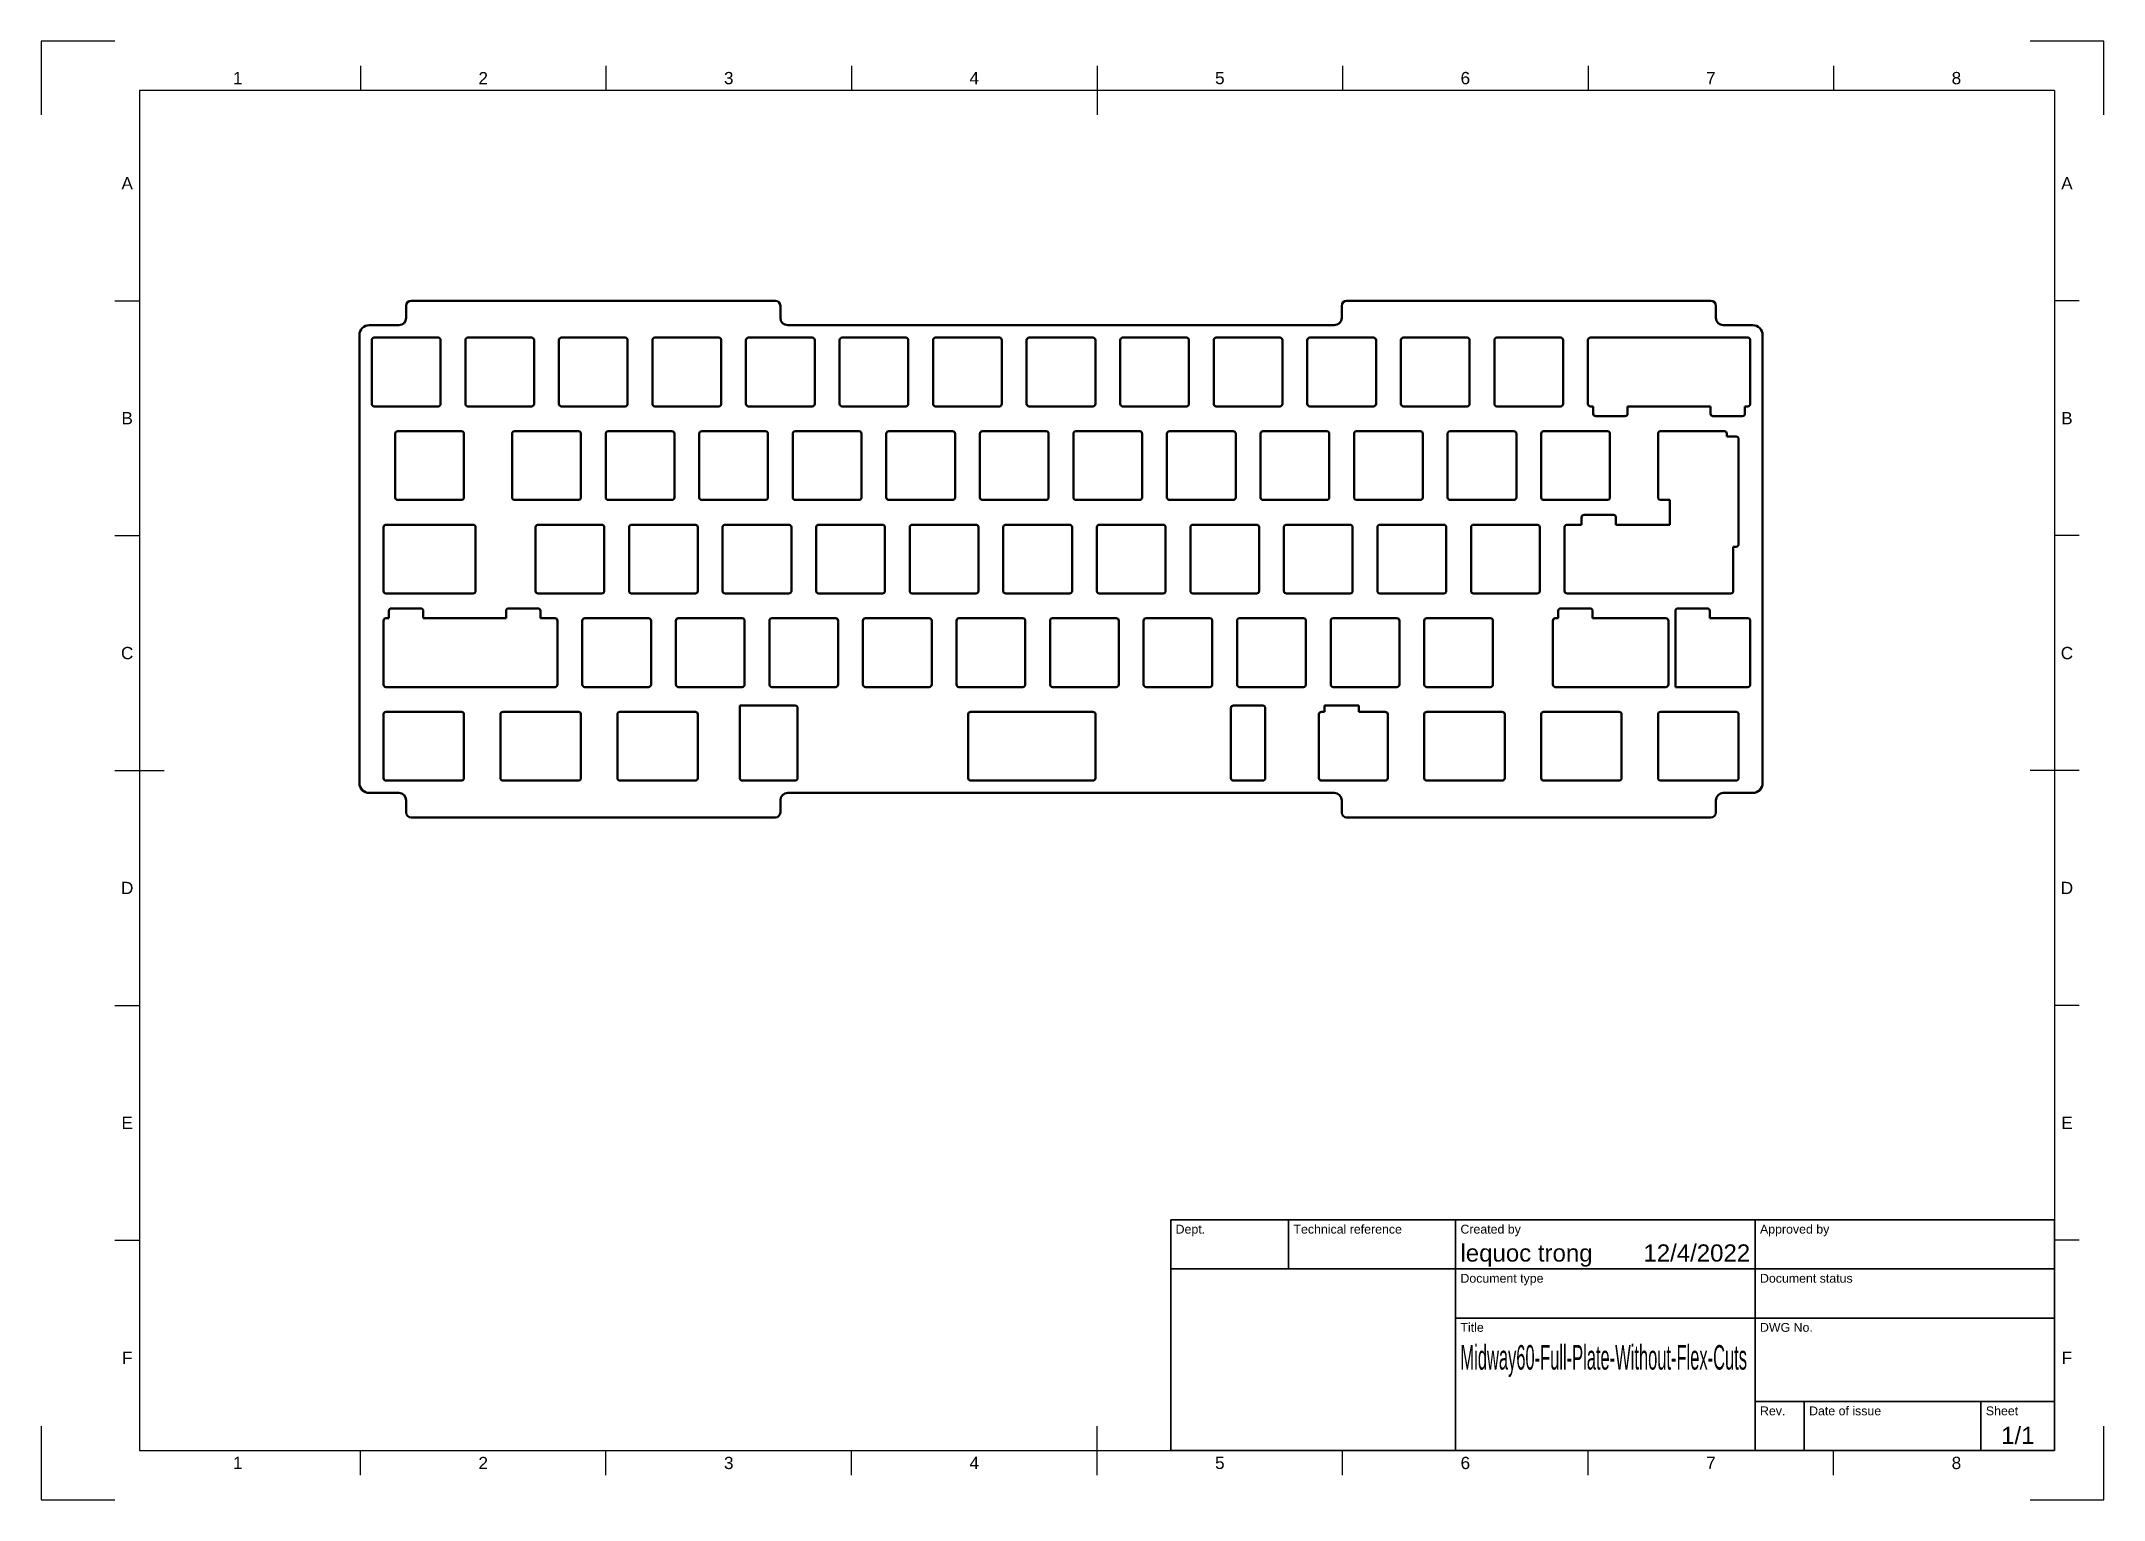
# Model space of a CAD drawing. Header units: millimetres. Extents: x 0 to 420, y 0 to 297.
import ezdxf
from ezdxf.enums import TextEntityAlignment as Align

# ---------------------------------------------------------------- set-up
doc = ezdxf.new("R2010")
doc.units = ezdxf.units.MM
doc.header["$LTSCALE"] = 0.75
for name, color, linetype, lineweight in [('BORDER', 7, 'Continuous', 25), ('TITLEBLOCK', 7, 'Continuous', 35), ('Visible', 7, 'Continuous', 50)]:
    doc.layers.add(name, color=color, linetype=linetype, lineweight=lineweight)
doc.styles.add('FusionTitle', font='arial.ttf')

# ---------------------------------------------------------------- blocks, each defined once
blk = doc.blocks.new('ISO_A3_SHEET')
at = {"layer": 'BORDER'}
for p, q in [((65, 292), (65, 287)), ((115, 292), (115, 287)), ((165, 292), (165, 287)), ((215, 292), (215, 282)), ((265, 292), (265, 287)), ((315, 292), (315, 287)), ((365, 292), (365, 287)), ((410, 287), (20, 287)), ((20, 287), (20, 10)), ((410, 287), (410, 10)), ((15, 244.16666), (20, 244.16666)), ((415, 244.16666), (410, 244.16666)), ((15, 196.33333), (20, 196.33333)), ((415, 196.33333), (410, 196.33333)), ((15, 148.5), (25, 148.5)), ((415, 148.5), (405, 148.5)), ((15, 100.66667), (20, 100.66667)), ((415, 100.66667), (410, 100.66667)), ((15, 52.83334), (20, 52.83334)), ((415, 52.83334), (410, 52.83334)), ((215, 5), (215, 15)), ((20, 10), (410, 10)), ((65, 5), (65, 10)), ((115, 5), (115, 10)), ((165, 5), (165, 10)), ((265, 5), (265, 10)), ((315, 5), (315, 10)), ((365, 5), (365, 10))]:
    blk.add_line(p, q, dxfattribs=at)
at = {"layer": 'Defpoints'}
for p, q in [((15, 297), (0, 297)), ((0, 297), (0, 282)), ((420, 297), (405, 297)), ((420, 282), (420, 297)), ((0, 15), (0, 0)), ((420, 0), (420, 15)), ((0, 0), (15, 0)), ((405, 0), (420, 0))]:
    blk.add_line(p, q, dxfattribs=at)
at = {"layer": 'BORDER', "style": 'FusionTitle'}
for s, p in [('1', (40, 289.5)), ('2', (90, 289.5)), ('3', (140, 289.5)), ('4', (190, 289.5)), ('5', (240, 289.5)), ('6', (290, 289.5)), ('7', (340, 289.5)), ('8', (390, 289.5)), ('A', (17.5, 268.08333)), ('A', (412.5, 268.08333)), ('B', (17.5, 220.25)), ('B', (412.5, 220.25)), ('C', (17.5, 172.41667)), ('C', (412.5, 172.41667)), ('D', (17.5, 124.58334)), ('D', (412.5, 124.58334)), ('E', (17.5, 76.75001)), ('E', (412.5, 76.75001)), ('F', (17.5, 28.91668)), ('F', (412.5, 28.91668)), ('1', (40, 7.5)), ('2', (90, 7.5)), ('3', (140, 7.5)), ('4', (190, 7.5)), ('5', (240, 7.5)), ('6', (290, 7.5)), ('7', (340, 7.5)), ('8', (390, 7.5))]:
    blk.add_text(s, height=2.5, dxfattribs=at).set_placement(p, align=Align.MIDDLE)
blk = doc.blocks.new('ISO_TITLEBLOCK')
at = {"layer": 'TITLEBLOCK'}
for p, q in [((0, 47), (-180, 47)), ((-180, 47), (-180, 0)), ((-156, 37), (-156, 47)), ((-122, 0), (-122, 47)), ((-61, 0), (-61, 47)), ((0, 0), (0, 47)), ((-180, 37), (0, 37)), ((-122, 27), (0, 27)), ((-61, 10), (0, 10)), ((-51, 0), (-51, 10)), ((-15, 0), (-15, 10)), ((-180, 0), (0, 0))]:
    blk.add_line(p, q, dxfattribs=at)
at = {"layer": 'TITLEBLOCK', "style": 'FusionTitle'}
for s, p in [('Dept.', (-179, 46)), ('Technical reference', (-155, 46)), ('Created by', (-121, 46)), ('Approved by', (-60, 46)), ('Document type', (-121, 36)), ('Document status', (-60, 36)), ('Title', (-121, 26)), ('DWG No.', (-60, 26)), ('Rev.', (-60, 9)), ('Date of issue', (-50, 9)), ('Sheet', (-14, 9))]:
    blk.add_text(s, height=1.8, dxfattribs=at).set_placement(p, align=Align.TOP_LEFT)
for tag, height, p in [('DEPT', 3.5, (-179, 42)), ('TECHNICAL_REFERENCE', 3.5, (-155, 42)), ('CREATED_BY', 3.5, (-121, 42)), ('APPROVED_BY', 3.5, (-60, 42)), ('DOCUMENT_TYPE', 3.5, (-121, 32)), ('DOCUMENT_STATUS', 3.5, (-60, 32)), ('TITLE_1', 5, (-121, 21.5)), ('TITLE_2', 5, (-121, 14)), ('TITLE_3', 5, (-121, 6.5)), ('DATE_OF_ISSUE', 3.5, (-50, 5))]:
    blk.add_attdef(tag, text='', height=height, dxfattribs=at).set_placement(p, align=Align.TOP_LEFT)
for tag, p in [('CREATED_DATE', (-62, 42)), ('APPROVED_DATE', (-0.99, 42))]:
    blk.add_attdef(tag, text='', height=3.5, dxfattribs=at).set_placement(p, align=Align.TOP_RIGHT)
for tag, height, p in [('DRAWING_NUMBER', 5, (-30.5, 19.75)), ('REV', 3.5, (-56, 4.85)), ('SHEET', 3.5, (-7.5, 4.85))]:
    blk.add_attdef(tag, text='', height=height, dxfattribs=at).set_placement(p, align=Align.TOP_CENTER)

msp = doc.modelspace()

# ---------------------------------------------------------------- linework, layer by layer
at = {"layer": 'Visible'}
for p, q in [((149.512344, 244.149149), (75.312344, 244.149149)), ((340.012344, 244.149149), (265.812344, 244.149149)), ((74.312344, 243.149149), (74.312344, 240.674149)), ((150.512344, 240.674149), (150.512344, 243.149149)), ((264.812344, 243.149149), (264.812344, 240.674149)), ((341.012344, 240.674149), (341.012344, 243.149149)), ((64.787344, 237.174149), (64.787344, 145.924149)), ((66.787344, 239.174149), (72.812344, 239.174149)), ((67.312344, 236.149149), (67.312344, 223.149149)), ((67.812344, 236.649149), (80.812344, 236.649149)), ((81.312344, 236.149149), (81.312344, 223.149149)), ((86.362344, 236.149149), (86.362344, 223.149149)), ((86.862344, 236.649149), (99.862344, 236.649149)), ((100.362344, 236.149149), (100.362344, 223.149149)), ((105.412344, 236.149149), (105.412344, 223.149149)), ((105.912344, 236.649149), (118.912344, 236.649149)), ((119.412344, 236.149149), (119.412344, 223.149149)), ((124.462344, 236.149149), (124.462344, 223.149149)), ((124.962344, 236.649149), (137.962344, 236.649149)), ((138.462344, 236.149149), (138.462344, 223.149149)), ((143.512344, 236.149149), (143.512344, 223.149149)), ((144.012344, 236.649149), (157.012344, 236.649149)), ((152.012344, 239.174149), (263.312344, 239.174149)), ((157.512344, 236.149149), (157.512344, 223.149149)), ((162.562344, 236.149149), (162.562344, 223.149149)), ((163.062344, 236.649149), (176.062344, 236.649149)), ((176.562344, 236.149149), (176.562344, 223.149149)), ((181.612344, 236.149149), (181.612344, 223.149149)), ((182.112344, 236.649149), (195.112344, 236.649149)), ((195.612344, 236.149149), (195.612344, 223.149149)), ((200.662344, 236.149149), (200.662344, 223.149149)), ((201.162344, 236.649149), (214.162344, 236.649149)), ((214.662344, 236.149149), (214.662344, 223.149149)), ((219.712344, 236.149149), (219.712344, 223.149149)), ((220.212344, 236.649149), (233.212344, 236.649149)), ((233.712344, 236.149149), (233.712344, 223.149149)), ((238.762344, 236.149149), (238.762344, 223.149149)), ((239.262344, 236.649149), (252.262344, 236.649149)), ((252.762344, 236.149149), (252.762344, 223.149149)), ((257.812344, 236.149149), (257.812344, 223.149149)), ((258.312344, 236.649149), (271.312344, 236.649149)), ((271.812344, 236.149149), (271.812344, 223.149149)), ((276.862344, 236.149149), (276.862344, 223.149149)), ((277.362344, 236.649149), (290.362344, 236.649149)), ((290.862344, 236.149149), (290.862344, 223.149149)), ((295.912344, 236.149149), (295.912344, 223.149149)), ((296.412344, 236.649149), (309.412344, 236.649149)), ((309.912344, 236.149149), (309.912344, 223.149149)), ((314.962344, 236.149149), (314.962344, 223.149149)), ((315.462344, 236.649149), (347.512344, 236.649149)), ((342.512344, 239.174149), (348.537344, 239.174149)), ((348.012344, 236.149149), (348.012344, 223.149149)), ((350.537344, 237.174149), (350.537344, 145.924149)), ((67.812344, 222.649149), (80.812344, 222.649149)), ((86.862344, 222.649149), (99.862344, 222.649149)), ((105.912344, 222.649149), (118.912344, 222.649149)), ((124.962344, 222.649149), (137.962344, 222.649149)), ((144.012344, 222.649149), (157.012344, 222.649149)), ((163.062344, 222.649149), (176.062344, 222.649149)), ((182.112344, 222.649149), (195.112344, 222.649149)), ((201.162344, 222.649149), (214.162344, 222.649149)), ((220.212344, 222.649149), (233.212344, 222.649149)), ((239.262344, 222.649149), (252.262344, 222.649149)), ((258.312344, 222.649149), (271.312344, 222.649149)), ((277.362344, 222.649149), (290.362344, 222.649149)), ((296.412344, 222.649149), (309.412344, 222.649149)), ((315.462344, 222.649149), (316.049344, 222.649149)), ((316.049344, 222.649149), (316.049344, 221.149149)), ((323.049344, 222.649149), (339.925344, 222.649149)), ((323.049344, 222.649149), (323.049344, 221.149149)), ((339.925344, 222.649149), (339.925344, 221.149149)), ((346.925344, 222.649149), (347.512344, 222.649149)), ((346.925344, 222.649149), (346.925344, 221.149149)), ((316.549344, 220.649149), (322.549344, 220.649149)), ((340.425344, 220.649149), (346.425344, 220.649149)), ((72.074844, 217.099149), (72.074844, 204.099149)), ((72.574844, 217.599149), (85.574844, 217.599149)), ((86.074844, 217.099149), (86.074844, 204.099149)), ((95.887344, 217.099149), (95.887344, 204.099149)), ((96.387344, 217.599149), (109.387344, 217.599149)), ((109.887344, 217.099149), (109.887344, 204.099149)), ((114.937344, 217.099149), (114.937344, 204.099149)), ((115.437344, 217.599149), (128.437344, 217.599149)), ((128.937344, 217.099149), (128.937344, 204.099149)), ((133.987344, 217.099149), (133.987344, 204.099149)), ((134.487344, 217.599149), (147.487344, 217.599149)), ((147.987344, 217.099149), (147.987344, 204.099149)), ((153.037344, 217.099149), (153.037344, 204.099149)), ((153.537344, 217.599149), (166.537344, 217.599149)), ((167.037344, 217.099149), (167.037344, 204.099149)), ((172.087344, 217.099149), (172.087344, 204.099149)), ((172.587344, 217.599149), (185.587344, 217.599149)), ((186.087344, 217.099149), (186.087344, 204.099149)), ((191.137344, 217.099149), (191.137344, 204.099149)), ((191.637344, 217.599149), (204.637344, 217.599149)), ((205.137344, 217.099149), (205.137344, 204.099149)), ((210.187344, 217.099149), (210.187344, 204.099149)), ((210.687344, 217.599149), (223.687344, 217.599149)), ((224.187344, 217.099149), (224.187344, 204.099149)), ((229.237344, 217.099149), (229.237344, 204.099149)), ((229.737344, 217.599149), (242.737344, 217.599149)), ((243.237344, 217.099149), (243.237344, 204.099149)), ((248.287344, 217.099149), (248.287344, 204.099149)), ((248.787344, 217.599149), (261.787344, 217.599149)), ((262.287344, 217.099149), (262.287344, 204.099149)), ((267.337344, 217.099149), (267.337344, 204.099149)), ((267.837344, 217.599149), (280.837344, 217.599149)), ((281.337344, 217.099149), (281.337344, 204.099149)), ((286.387344, 217.099149), (286.387344, 204.099149)), ((286.887344, 217.599149), (299.887344, 217.599149)), ((300.387344, 217.099149), (300.387344, 204.099149)), ((305.437344, 217.099149), (305.437344, 204.099149)), ((305.937344, 217.599149), (318.937344, 217.599149)), ((319.437344, 217.099149), (319.437344, 204.099149)), ((329.249844, 217.099149), (329.249844, 204.099149)), ((329.749844, 217.599149), (342.749844, 217.599149)), ((343.249844, 217.099149), (343.249844, 216.512149)), ((343.249844, 216.512149), (345.131094, 216.512149)), ((345.631094, 216.012149), (345.631094, 194.574149)), ((72.574844, 203.599149), (85.574844, 203.599149)), ((96.387344, 203.599149), (109.387344, 203.599149)), ((115.437344, 203.599149), (128.437344, 203.599149)), ((134.487344, 203.599149), (147.487344, 203.599149)), ((153.537344, 203.599149), (166.537344, 203.599149)), ((172.587344, 203.599149), (185.587344, 203.599149)), ((191.637344, 203.599149), (204.637344, 203.599149)), ((210.687344, 203.599149), (223.687344, 203.599149)), ((229.737344, 203.599149), (242.737344, 203.599149)), ((248.787344, 203.599149), (261.787344, 203.599149)), ((267.837344, 203.599149), (280.837344, 203.599149)), ((286.887344, 203.599149), (299.887344, 203.599149)), ((305.937344, 203.599149), (318.937344, 203.599149)), ((329.749844, 203.599149), (331.631094, 203.599149)), ((331.631094, 198.549149), (331.631094, 203.599149)), ((69.693594, 198.049149), (69.693594, 185.049149)), ((70.193594, 198.549149), (87.956094, 198.549149)), ((88.456094, 198.049149), (88.456094, 185.049149)), ((100.649844, 198.049149), (100.649844, 185.049149)), ((101.149844, 198.549149), (114.149844, 198.549149)), ((114.649844, 198.049149), (114.649844, 185.049149)), ((119.699844, 198.049149), (119.699844, 185.049149)), ((120.199844, 198.549149), (133.199844, 198.549149)), ((133.699844, 198.049149), (133.699844, 185.049149)), ((138.749844, 198.049149), (138.749844, 185.049149)), ((139.249844, 198.549149), (152.249844, 198.549149)), ((152.749844, 198.049149), (152.749844, 185.049149)), ((157.799844, 198.049149), (157.799844, 185.049149)), ((158.299844, 198.549149), (171.299844, 198.549149)), ((171.799844, 198.049149), (171.799844, 185.049149)), ((176.849844, 198.049149), (176.849844, 185.049149)), ((177.349844, 198.549149), (190.349844, 198.549149)), ((190.849844, 198.049149), (190.849844, 185.049149)), ((195.899844, 198.049149), (195.899844, 185.049149)), ((196.399844, 198.549149), (209.399844, 198.549149)), ((209.899844, 198.049149), (209.899844, 185.049149)), ((214.949844, 198.049149), (214.949844, 185.049149)), ((215.449844, 198.549149), (228.449844, 198.549149)), ((228.949844, 198.049149), (228.949844, 185.049149)), ((233.999844, 198.049149), (233.999844, 185.049149)), ((234.499844, 198.549149), (247.499844, 198.549149)), ((247.999844, 198.049149), (247.999844, 185.049149)), ((253.049844, 198.049149), (253.049844, 185.049149)), ((253.549844, 198.549149), (266.549844, 198.549149)), ((267.049844, 198.049149), (267.049844, 185.049149)), ((272.099844, 198.049149), (272.099844, 185.049149)), ((272.599844, 198.549149), (285.599844, 198.549149)), ((286.099844, 198.049149), (286.099844, 185.049149)), ((291.149844, 198.049149), (291.149844, 185.049149)), ((291.649844, 198.549149), (304.649844, 198.549149)), ((305.149844, 198.049149), (305.149844, 185.049149)), ((310.199844, 185.049149), (310.199844, 198.049149)), ((310.699844, 198.549149), (313.668094, 198.549149)), ((313.668094, 200.049149), (313.668094, 198.549149)), ((314.168094, 200.549149), (320.168094, 200.549149)), ((320.668094, 200.049149), (320.668094, 198.549149)), ((320.668094, 198.549149), (331.631094, 198.549149)), ((345.131094, 194.074149), (344.544094, 194.074149)), ((344.544094, 194.074149), (344.544094, 185.049149)), ((70.193594, 184.549149), (87.956094, 184.549149)), ((70.780594, 180.999149), (70.780594, 179.499149)), ((71.280594, 181.499149), (77.280594, 181.499149)), ((77.780594, 180.999149), (77.780594, 179.499149)), ((94.656594, 180.999149), (94.656594, 179.499149)), ((95.156594, 181.499149), (101.156594, 181.499149)), ((101.149844, 184.549149), (114.149844, 184.549149)), ((101.656594, 180.999149), (101.656594, 179.499149)), ((120.199844, 184.549149), (133.199844, 184.549149)), ((139.249844, 184.549149), (152.249844, 184.549149)), ((158.299844, 184.549149), (171.299844, 184.549149)), ((177.349844, 184.549149), (190.349844, 184.549149)), ((196.399844, 184.549149), (209.399844, 184.549149)), ((215.449844, 184.549149), (228.449844, 184.549149)), ((234.499844, 184.549149), (247.499844, 184.549149)), ((253.549844, 184.549149), (266.549844, 184.549149)), ((272.599844, 184.549149), (285.599844, 184.549149)), ((291.649844, 184.549149), (304.649844, 184.549149)), ((308.905594, 179.499149), (308.905594, 180.999149)), ((309.405594, 181.499149), (315.405594, 181.499149)), ((310.699844, 184.549149), (344.044094, 184.549149)), ((315.905594, 180.999149), (315.905594, 179.499149)), ((332.781594, 180.999149), (332.781594, 165.499149)), ((333.281594, 181.499149), (339.281594, 181.499149)), ((339.781594, 180.999149), (339.781594, 179.499149)), ((69.693594, 165.999149), (69.693594, 178.999149)), ((70.193594, 179.499149), (70.780594, 179.499149)), ((77.780594, 179.499149), (94.656594, 179.499149)), ((101.656594, 179.499149), (104.624844, 179.499149)), ((105.124844, 178.999149), (105.124844, 165.999149)), ((110.174844, 178.999149), (110.174844, 165.999149)), ((110.674844, 179.499149), (123.674844, 179.499149)), ((124.174844, 178.999149), (124.174844, 165.999149)), ((129.224844, 178.999149), (129.224844, 165.999149)), ((129.724844, 179.499149), (142.724844, 179.499149)), ((143.224844, 178.999149), (143.224844, 165.999149)), ((148.274844, 178.999149), (148.274844, 165.999149)), ((148.774844, 179.499149), (161.774844, 179.499149)), ((162.274844, 178.999149), (162.274844, 165.999149)), ((167.324844, 178.999149), (167.324844, 165.999149)), ((167.824844, 179.499149), (180.824844, 179.499149)), ((181.324844, 178.999149), (181.324844, 165.999149)), ((186.374844, 178.999149), (186.374844, 165.999149)), ((186.874844, 179.499149), (199.874844, 179.499149)), ((200.374844, 178.999149), (200.374844, 165.999149)), ((205.424844, 178.999149), (205.424844, 165.999149)), ((205.924844, 179.499149), (218.924844, 179.499149)), ((219.424844, 178.999149), (219.424844, 165.999149)), ((224.474844, 178.999149), (224.474844, 165.999149)), ((224.974844, 179.499149), (237.974844, 179.499149)), ((238.474844, 178.999149), (238.474844, 165.999149)), ((243.524844, 178.999149), (243.524844, 165.999149)), ((244.024844, 179.499149), (257.024844, 179.499149)), ((257.524844, 178.999149), (257.524844, 165.999149)), ((262.574844, 178.999149), (262.574844, 165.999149)), ((263.074844, 179.499149), (276.074844, 179.499149)), ((276.574844, 178.999149), (276.574844, 165.999149)), ((281.624844, 178.999149), (281.624844, 165.999149)), ((282.124844, 179.499149), (295.124844, 179.499149)), ((295.624844, 178.999149), (295.624844, 165.999149)), ((307.818594, 178.999149), (307.818594, 165.999149)), ((308.318594, 179.499149), (308.905594, 179.499149)), ((315.905594, 179.499149), (330.843594, 179.499149)), ((331.343594, 178.999149), (331.343594, 165.999149)), ((339.781594, 179.499149), (347.512344, 179.499149)), ((348.012344, 178.999149), (348.012344, 165.999149)), ((104.624844, 165.499149), (70.193594, 165.499149)), ((110.674844, 165.499149), (123.674844, 165.499149)), ((129.724844, 165.499149), (142.724844, 165.499149)), ((148.774844, 165.499149), (161.774844, 165.499149)), ((167.824844, 165.499149), (180.824844, 165.499149)), ((186.874844, 165.499149), (199.874844, 165.499149)), ((205.924844, 165.499149), (218.924844, 165.499149)), ((224.974844, 165.499149), (237.974844, 165.499149)), ((244.024844, 165.499149), (257.024844, 165.499149)), ((263.074844, 165.499149), (276.074844, 165.499149)), ((282.124844, 165.499149), (295.124844, 165.499149)), ((308.318594, 165.499149), (330.843594, 165.499149)), ((332.781594, 165.499149), (347.512344, 165.499149)), ((69.693594, 146.949149), (69.693594, 159.949149)), ((70.193594, 160.449149), (85.574844, 160.449149)), ((86.074844, 159.949149), (86.074844, 146.949149)), ((93.506094, 146.949149), (93.506094, 159.949149)), ((94.006094, 160.449149), (109.387344, 160.449149)), ((109.887344, 159.949149), (109.887344, 146.949149)), ((117.318594, 146.949149), (117.318594, 159.949149)), ((117.818594, 160.449149), (133.199844, 160.449149)), ((133.699844, 159.949149), (133.699844, 146.949149)), ((142.256094, 161.724149), (153.512344, 161.724149)), ((142.256094, 146.949149), (142.256094, 161.724149)), ((154.012344, 146.949149), (154.012344, 161.224149)), ((188.756094, 146.949149), (188.756094, 159.949149)), ((189.256094, 160.449149), (214.162344, 160.449149)), ((214.662344, 159.949149), (214.662344, 146.949149)), ((242.256094, 146.949149), (242.256094, 161.224149)), ((242.756094, 161.724149), (248.756094, 161.724149)), ((249.256094, 161.224149), (249.256094, 146.949149)), ((260.193594, 146.949149), (260.193594, 159.949149)), ((260.693594, 160.449149), (261.312344, 160.449149)), ((261.312344, 160.449149), (261.312344, 161.724149)), ((261.312344, 161.724149), (268.312344, 161.724149)), ((268.312344, 161.724149), (268.312344, 160.449149)), ((268.312344, 160.449149), (273.693594, 160.449149)), ((274.193594, 159.949149), (274.193594, 146.949149)), ((281.624844, 159.949149), (281.624844, 146.949149)), ((282.124844, 160.449149), (297.506094, 160.449149)), ((298.006094, 159.949149), (298.006094, 146.949149)), ((305.437344, 159.949149), (305.437344, 146.949149)), ((305.937344, 160.449149), (321.318594, 160.449149)), ((321.818594, 159.949149), (321.818594, 146.949149)), ((329.249844, 159.949149), (329.249844, 146.949149)), ((329.749844, 160.449149), (345.131094, 160.449149)), ((345.631094, 159.949149), (345.631094, 146.949149)), ((66.787344, 143.924149), (72.812344, 143.924149)), ((70.193594, 146.449149), (85.574844, 146.449149)), ((94.006094, 146.449149), (109.387344, 146.449149)), ((117.818594, 146.449149), (133.199844, 146.449149)), ((142.756094, 146.449149), (153.512344, 146.449149)), ((152.012344, 143.924149), (263.312344, 143.924149)), ((189.256094, 146.449149), (214.162344, 146.449149)), ((248.756094, 146.449149), (242.756094, 146.449149)), ((273.693594, 146.449149), (260.693594, 146.449149)), ((297.506094, 146.449149), (282.124844, 146.449149)), ((321.318594, 146.449149), (305.937344, 146.449149)), ((345.131094, 146.449149), (329.749844, 146.449149)), ((342.512344, 143.924149), (348.537344, 143.924149)), ((74.312344, 139.949149), (74.312344, 142.424149)), ((149.512344, 138.949149), (75.312344, 138.949149)), ((150.512344, 142.424149), (150.512344, 139.949149)), ((264.812344, 139.949149), (264.812344, 142.424149)), ((340.012344, 138.949149), (265.812344, 138.949149)), ((341.012344, 142.424149), (341.012344, 139.949149))]:
    msp.add_line(p, q, dxfattribs=at)
at = {"layer": 'Visible', "extrusion": (0, 0, -1)}
for centre, radius, start, end in [((-75.312344, 243.149149), 1, 0, 90), ((-149.512344, 243.149149), 1, 90, 180), ((-265.812344, 243.149149), 1, 0, 90), ((-340.012344, 243.149149), 1, 90, 180), ((-66.787344, 237.174149), 2, 0, 90), ((-348.537344, 237.174149), 2, 90, 180), ((-345.131094, 216.012149), 0.5, 90, 180), ((-310.699844, 198.049149), 0.5, 0, 90), ((-314.168094, 200.049149), 0.5, 0, 90), ((-320.168094, 200.049149), 0.5, 90, 180), ((-345.131094, 194.574149), 0.5, 180, 270), ((-310.699844, 185.049149), 0.5, 270, 0), ((-71.280594, 180.999149), 0.5, 0, 90), ((-77.280594, 180.999149), 0.5, 90, 180), ((-95.156594, 180.999149), 0.5, 0, 90), ((-101.156594, 180.999149), 0.5, 90, 180), ((-309.405594, 180.999149), 0.5, 0, 90), ((-315.405594, 180.999149), 0.5, 90, 180), ((-333.281594, 180.999149), 0.5, 0, 90), ((-339.281594, 180.999149), 0.5, 90, 180), ((-70.193594, 178.999149), 0.5, 0, 90), ((-104.624844, 178.999149), 0.5, 90, 180), ((-70.193594, 165.999149), 0.5, 270, 0), ((-104.624844, 165.999149), 0.5, 180, 270), ((-70.193594, 159.949149), 0.5, 0, 90), ((-94.006094, 159.949149), 0.5, 0, 90), ((-117.818594, 159.949149), 0.5, 0, 90), ((-189.256094, 159.949149), 0.5, 0, 90), ((-260.693594, 159.949149), 0.5, 0, 90), ((-273.693594, 159.949149), 0.5, 90, 180), ((-297.506094, 159.949149), 0.5, 90, 180), ((-321.318594, 159.949149), 0.5, 90, 180), ((-345.131094, 159.949149), 0.5, 90, 180), ((-66.787344, 145.924149), 2, 270, 0), ((-70.193594, 146.949149), 0.5, 270, 0), ((-94.006094, 146.949149), 0.5, 270, 0), ((-117.818594, 146.949149), 0.5, 270, 0), ((-142.756094, 146.949149), 0.5, 270, 0), ((-189.256094, 146.949149), 0.5, 270, 0), ((-242.756094, 146.949149), 0.5, 270, 0), ((-248.756094, 146.949149), 0.5, 180, 270), ((-260.693594, 146.949149), 0.5, 270, 0), ((-273.693594, 146.949149), 0.5, 180, 270), ((-297.506094, 146.949149), 0.5, 180, 270), ((-321.318594, 146.949149), 0.5, 180, 270), ((-345.131094, 146.949149), 0.5, 180, 270), ((-348.537344, 145.924149), 2, 180, 270), ((-75.312344, 139.949149), 1, 270, 0), ((-149.512344, 139.949149), 1, 180, 270), ((-265.812344, 139.949149), 1, 270, 0), ((-340.012344, 139.949149), 1, 180, 270)]:
    msp.add_arc(centre, radius, start, end, dxfattribs=at)
at = {"layer": 'Visible'}
for centre, radius, start, end in [((72.812344, 240.674149), 1.5, 270, 0), ((152.012344, 240.674149), 1.5, 180, 270), ((263.312344, 240.674149), 1.5, 270, 0), ((342.512344, 240.674149), 1.5, 180, 270), ((67.812344, 236.149149), 0.5, 90, 180), ((80.812344, 236.149149), 0.5, 0, 90), ((86.862344, 236.149149), 0.5, 90, 180), ((99.862344, 236.149149), 0.5, 0, 90), ((105.912344, 236.149149), 0.5, 90, 180), ((118.912344, 236.149149), 0.5, 0, 90), ((124.962344, 236.149149), 0.5, 90, 180), ((137.962344, 236.149149), 0.5, 0, 90), ((144.012344, 236.149149), 0.5, 90, 180), ((157.012344, 236.149149), 0.5, 0, 90), ((163.062344, 236.149149), 0.5, 90, 180), ((176.062344, 236.149149), 0.5, 0, 90), ((182.112344, 236.149149), 0.5, 90, 180), ((195.112344, 236.149149), 0.5, 0, 90), ((201.162344, 236.149149), 0.5, 90, 180), ((214.162344, 236.149149), 0.5, 0, 90), ((220.212344, 236.149149), 0.5, 90, 180), ((233.212344, 236.149149), 0.5, 0, 90), ((239.262344, 236.149149), 0.5, 90, 180), ((252.262344, 236.149149), 0.5, 0, 90), ((258.312344, 236.149149), 0.5, 90, 180), ((271.312344, 236.149149), 0.5, 0, 90), ((277.362344, 236.149149), 0.5, 90, 180), ((290.362344, 236.149149), 0.5, 0, 90), ((296.412344, 236.149149), 0.5, 90, 180), ((309.412344, 236.149149), 0.5, 0, 90), ((315.462344, 236.149149), 0.5, 90, 180), ((347.512344, 236.149149), 0.5, 0, 90), ((67.812344, 223.149149), 0.5, 180, 270), ((80.812344, 223.149149), 0.5, 270, 0), ((86.862344, 223.149149), 0.5, 180, 270), ((99.862344, 223.149149), 0.5, 270, 0), ((105.912344, 223.149149), 0.5, 180, 270), ((118.912344, 223.149149), 0.5, 270, 0), ((124.962344, 223.149149), 0.5, 180, 270), ((137.962344, 223.149149), 0.5, 270, 0), ((144.012344, 223.149149), 0.5, 180, 270), ((157.012344, 223.149149), 0.5, 270, 0), ((163.062344, 223.149149), 0.5, 180, 270), ((176.062344, 223.149149), 0.5, 270, 0), ((182.112344, 223.149149), 0.5, 180, 270), ((195.112344, 223.149149), 0.5, 270, 0), ((201.162344, 223.149149), 0.5, 180, 270), ((214.162344, 223.149149), 0.5, 270, 0), ((220.212344, 223.149149), 0.5, 180, 270), ((233.212344, 223.149149), 0.5, 270, 0), ((239.262344, 223.149149), 0.5, 180, 270), ((252.262344, 223.149149), 0.5, 270, 0), ((258.312344, 223.149149), 0.5, 180, 270), ((271.312344, 223.149149), 0.5, 270, 0), ((277.362344, 223.149149), 0.5, 180, 270), ((290.362344, 223.149149), 0.5, 270, 0), ((296.412344, 223.149149), 0.5, 180, 270), ((309.412344, 223.149149), 0.5, 270, 0), ((315.462344, 223.149149), 0.5, 180, 270), ((347.512344, 223.149149), 0.5, 270, 0), ((316.549344, 221.149149), 0.5, 180, 270), ((322.549344, 221.149149), 0.5, 270, 0), ((340.425344, 221.149149), 0.5, 180, 270), ((346.425344, 221.149149), 0.5, 270, 0), ((72.574844, 217.099149), 0.5, 90, 180), ((85.574844, 217.099149), 0.5, 0, 90), ((96.387344, 217.099149), 0.5, 90, 180), ((109.387344, 217.099149), 0.5, 0, 90), ((115.437344, 217.099149), 0.5, 90, 180), ((128.437344, 217.099149), 0.5, 0, 90), ((134.487344, 217.099149), 0.5, 90, 180), ((147.487344, 217.099149), 0.5, 0, 90), ((153.537344, 217.099149), 0.5, 90, 180), ((166.537344, 217.099149), 0.5, 0, 90), ((172.587344, 217.099149), 0.5, 90, 180), ((185.587344, 217.099149), 0.5, 0, 90), ((191.637344, 217.099149), 0.5, 90, 180), ((204.637344, 217.099149), 0.5, 0, 90), ((210.687344, 217.099149), 0.5, 90, 180), ((223.687344, 217.099149), 0.5, 0, 90), ((229.737344, 217.099149), 0.5, 90, 180), ((242.737344, 217.099149), 0.5, 0, 90), ((248.787344, 217.099149), 0.5, 90, 180), ((261.787344, 217.099149), 0.5, 0, 90), ((267.837344, 217.099149), 0.5, 90, 180), ((280.837344, 217.099149), 0.5, 0, 90), ((286.887344, 217.099149), 0.5, 90, 180), ((299.887344, 217.099149), 0.5, 0, 90), ((305.937344, 217.099149), 0.5, 90, 180), ((318.937344, 217.099149), 0.5, 0, 90), ((329.749844, 217.099149), 0.5, 90, 180), ((342.749844, 217.099149), 0.5, 0, 90), ((72.574844, 204.099149), 0.5, 180, 270), ((85.574844, 204.099149), 0.5, 270, 0), ((96.387344, 204.099149), 0.5, 180, 270), ((109.387344, 204.099149), 0.5, 270, 0), ((115.437344, 204.099149), 0.5, 180, 270), ((128.437344, 204.099149), 0.5, 270, 0), ((134.487344, 204.099149), 0.5, 180, 270), ((147.487344, 204.099149), 0.5, 270, 0), ((153.537344, 204.099149), 0.5, 180, 270), ((166.537344, 204.099149), 0.5, 270, 0), ((172.587344, 204.099149), 0.5, 180, 270), ((185.587344, 204.099149), 0.5, 270, 0), ((191.637344, 204.099149), 0.5, 180, 270), ((204.637344, 204.099149), 0.5, 270, 0), ((210.687344, 204.099149), 0.5, 180, 270), ((223.687344, 204.099149), 0.5, 270, 0), ((229.737344, 204.099149), 0.5, 180, 270), ((242.737344, 204.099149), 0.5, 270, 0), ((248.787344, 204.099149), 0.5, 180, 270), ((261.787344, 204.099149), 0.5, 270, 0), ((267.837344, 204.099149), 0.5, 180, 270), ((280.837344, 204.099149), 0.5, 270, 0), ((286.887344, 204.099149), 0.5, 180, 270), ((299.887344, 204.099149), 0.5, 270, 0), ((305.937344, 204.099149), 0.5, 180, 270), ((318.937344, 204.099149), 0.5, 270, 0), ((329.749844, 204.099149), 0.5, 180, 270), ((70.193594, 198.049149), 0.5, 90, 180), ((87.956094, 198.049149), 0.5, 0, 90), ((101.149844, 198.049149), 0.5, 90, 180), ((114.149844, 198.049149), 0.5, 0, 90), ((120.199844, 198.049149), 0.5, 90, 180), ((133.199844, 198.049149), 0.5, 0, 90), ((139.249844, 198.049149), 0.5, 90, 180), ((152.249844, 198.049149), 0.5, 0, 90), ((158.299844, 198.049149), 0.5, 90, 180), ((171.299844, 198.049149), 0.5, 0, 90), ((177.349844, 198.049149), 0.5, 90, 180), ((190.349844, 198.049149), 0.5, 0, 90), ((196.399844, 198.049149), 0.5, 90, 180), ((209.399844, 198.049149), 0.5, 0, 90), ((215.449844, 198.049149), 0.5, 90, 180), ((228.449844, 198.049149), 0.5, 0, 90), ((234.499844, 198.049149), 0.5, 90, 180), ((247.499844, 198.049149), 0.5, 0, 90), ((253.549844, 198.049149), 0.5, 90, 180), ((266.549844, 198.049149), 0.5, 0, 90), ((272.599844, 198.049149), 0.5, 90, 180), ((285.599844, 198.049149), 0.5, 0, 90), ((291.649844, 198.049149), 0.5, 90, 180), ((304.649844, 198.049149), 0.5, 0, 90), ((70.193594, 185.049149), 0.5, 180, 270), ((87.956094, 185.049149), 0.5, 270, 0), ((101.149844, 185.049149), 0.5, 180, 270), ((114.149844, 185.049149), 0.5, 270, 0), ((120.199844, 185.049149), 0.5, 180, 270), ((133.199844, 185.049149), 0.5, 270, 0), ((139.249844, 185.049149), 0.5, 180, 270), ((152.249844, 185.049149), 0.5, 270, 0), ((158.299844, 185.049149), 0.5, 180, 270), ((171.299844, 185.049149), 0.5, 270, 0), ((177.349844, 185.049149), 0.5, 180, 270), ((190.349844, 185.049149), 0.5, 270, 0), ((196.399844, 185.049149), 0.5, 180, 270), ((209.399844, 185.049149), 0.5, 270, 0), ((215.449844, 185.049149), 0.5, 180, 270), ((228.449844, 185.049149), 0.5, 270, 0), ((234.499844, 185.049149), 0.5, 180, 270), ((247.499844, 185.049149), 0.5, 270, 0), ((253.549844, 185.049149), 0.5, 180, 270), ((266.549844, 185.049149), 0.5, 270, 0), ((272.599844, 185.049149), 0.5, 180, 270), ((285.599844, 185.049149), 0.5, 270, 0), ((291.649844, 185.049149), 0.5, 180, 270), ((304.649844, 185.049149), 0.5, 270, 0), ((344.044094, 185.049149), 0.5, 270, 0), ((110.674844, 178.999149), 0.5, 90, 180), ((123.674844, 178.999149), 0.5, 0, 90), ((129.724844, 178.999149), 0.5, 90, 180), ((142.724844, 178.999149), 0.5, 0, 90), ((148.774844, 178.999149), 0.5, 90, 180), ((161.774844, 178.999149), 0.5, 0, 90), ((167.824844, 178.999149), 0.5, 90, 180), ((180.824844, 178.999149), 0.5, 0, 90), ((186.874844, 178.999149), 0.5, 90, 180), ((199.874844, 178.999149), 0.5, 0, 90), ((205.924844, 178.999149), 0.5, 90, 180), ((218.924844, 178.999149), 0.5, 0, 90), ((224.974844, 178.999149), 0.5, 90, 180), ((237.974844, 178.999149), 0.5, 0, 90), ((244.024844, 178.999149), 0.5, 90, 180), ((257.024844, 178.999149), 0.5, 0, 90), ((263.074844, 178.999149), 0.5, 90, 180), ((276.074844, 178.999149), 0.5, 0, 90), ((282.124844, 178.999149), 0.5, 90, 180), ((295.124844, 178.999149), 0.5, 0, 90), ((308.318594, 178.999149), 0.5, 90, 180), ((330.843594, 178.999149), 0.5, 0, 90), ((347.512344, 178.999149), 0.5, 0, 90), ((110.674844, 165.999149), 0.5, 180, 270), ((123.674844, 165.999149), 0.5, 270, 0), ((129.724844, 165.999149), 0.5, 180, 270), ((142.724844, 165.999149), 0.5, 270, 0), ((148.774844, 165.999149), 0.5, 180, 270), ((161.774844, 165.999149), 0.5, 270, 0), ((167.824844, 165.999149), 0.5, 180, 270), ((180.824844, 165.999149), 0.5, 270, 0), ((186.874844, 165.999149), 0.5, 180, 270), ((199.874844, 165.999149), 0.5, 270, 0), ((205.924844, 165.999149), 0.5, 180, 270), ((218.924844, 165.999149), 0.5, 270, 0), ((224.974844, 165.999149), 0.5, 180, 270), ((237.974844, 165.999149), 0.5, 270, 0), ((244.024844, 165.999149), 0.5, 180, 270), ((257.024844, 165.999149), 0.5, 270, 0), ((263.074844, 165.999149), 0.5, 180, 270), ((276.074844, 165.999149), 0.5, 270, 0), ((282.124844, 165.999149), 0.5, 180, 270), ((295.124844, 165.999149), 0.5, 270, 0), ((308.318594, 165.999149), 0.5, 180, 270), ((330.843594, 165.999149), 0.5, 270, 0), ((347.512344, 165.999149), 0.5, 270, 0), ((85.574844, 159.949149), 0.5, 0, 90), ((109.387344, 159.949149), 0.5, 0, 90), ((133.199844, 159.949149), 0.5, 0, 90), ((153.512344, 161.224149), 0.5, 0, 90), ((214.162344, 159.949149), 0.5, 0, 90), ((242.756094, 161.224149), 0.5, 90, 180), ((248.756094, 161.224149), 0.5, 0, 90), ((282.124844, 159.949149), 0.5, 90, 180), ((305.937344, 159.949149), 0.5, 90, 180), ((329.749844, 159.949149), 0.5, 90, 180), ((72.812344, 142.424149), 1.5, 0, 90), ((85.574844, 146.949149), 0.5, 270, 0), ((109.387344, 146.949149), 0.5, 270, 0), ((133.199844, 146.949149), 0.5, 270, 0), ((152.012344, 142.424149), 1.5, 90, 180), ((153.512344, 146.949149), 0.5, 270, 0), ((214.162344, 146.949149), 0.5, 270, 0), ((263.312344, 142.424149), 1.5, 0, 90), ((282.124844, 146.949149), 0.5, 180, 270), ((305.937344, 146.949149), 0.5, 180, 270), ((329.749844, 146.949149), 0.5, 180, 270), ((342.512344, 142.424149), 1.5, 90, 180)]:
    msp.add_arc(centre, radius, start, end, dxfattribs=at)

# ---------------------------------------------------------------- block references
at = {"layer": 'BORDER'}
msp.add_blockref('ISO_A3_SHEET', (0, 0), dxfattribs=at)
at = {"layer": 'TITLEBLOCK'}
ref = msp.add_blockref('ISO_TITLEBLOCK', (410, 10), dxfattribs=at)
ref.add_attrib('CREATED_DATE', '12/4/2022', dxfattribs={"height": 3.5, "style": 'FusionTitle'}).set_placement((348, 52), align=Align.TOP_RIGHT)
ref.add_attrib('SHEET', '1/1', dxfattribs={"height": 3.5, "style": 'FusionTitle'}).set_placement((402.5, 14.85), align=Align.TOP_CENTER)
ref.add_attrib('TITLE_1', 'Midway60-Full-Plate-Without-Flex-Cuts', dxfattribs={"height": 5, "style": 'FusionTitle', "width": 0.480367}).set_placement((289, 31.5), align=Align.TOP_LEFT)
ref.add_attrib('CREATED_BY', 'lequoc trong', dxfattribs={"height": 3.5, "style": 'FusionTitle'}).set_placement((289, 52), align=Align.TOP_LEFT)

doc.saveas('drawing.dxf')
